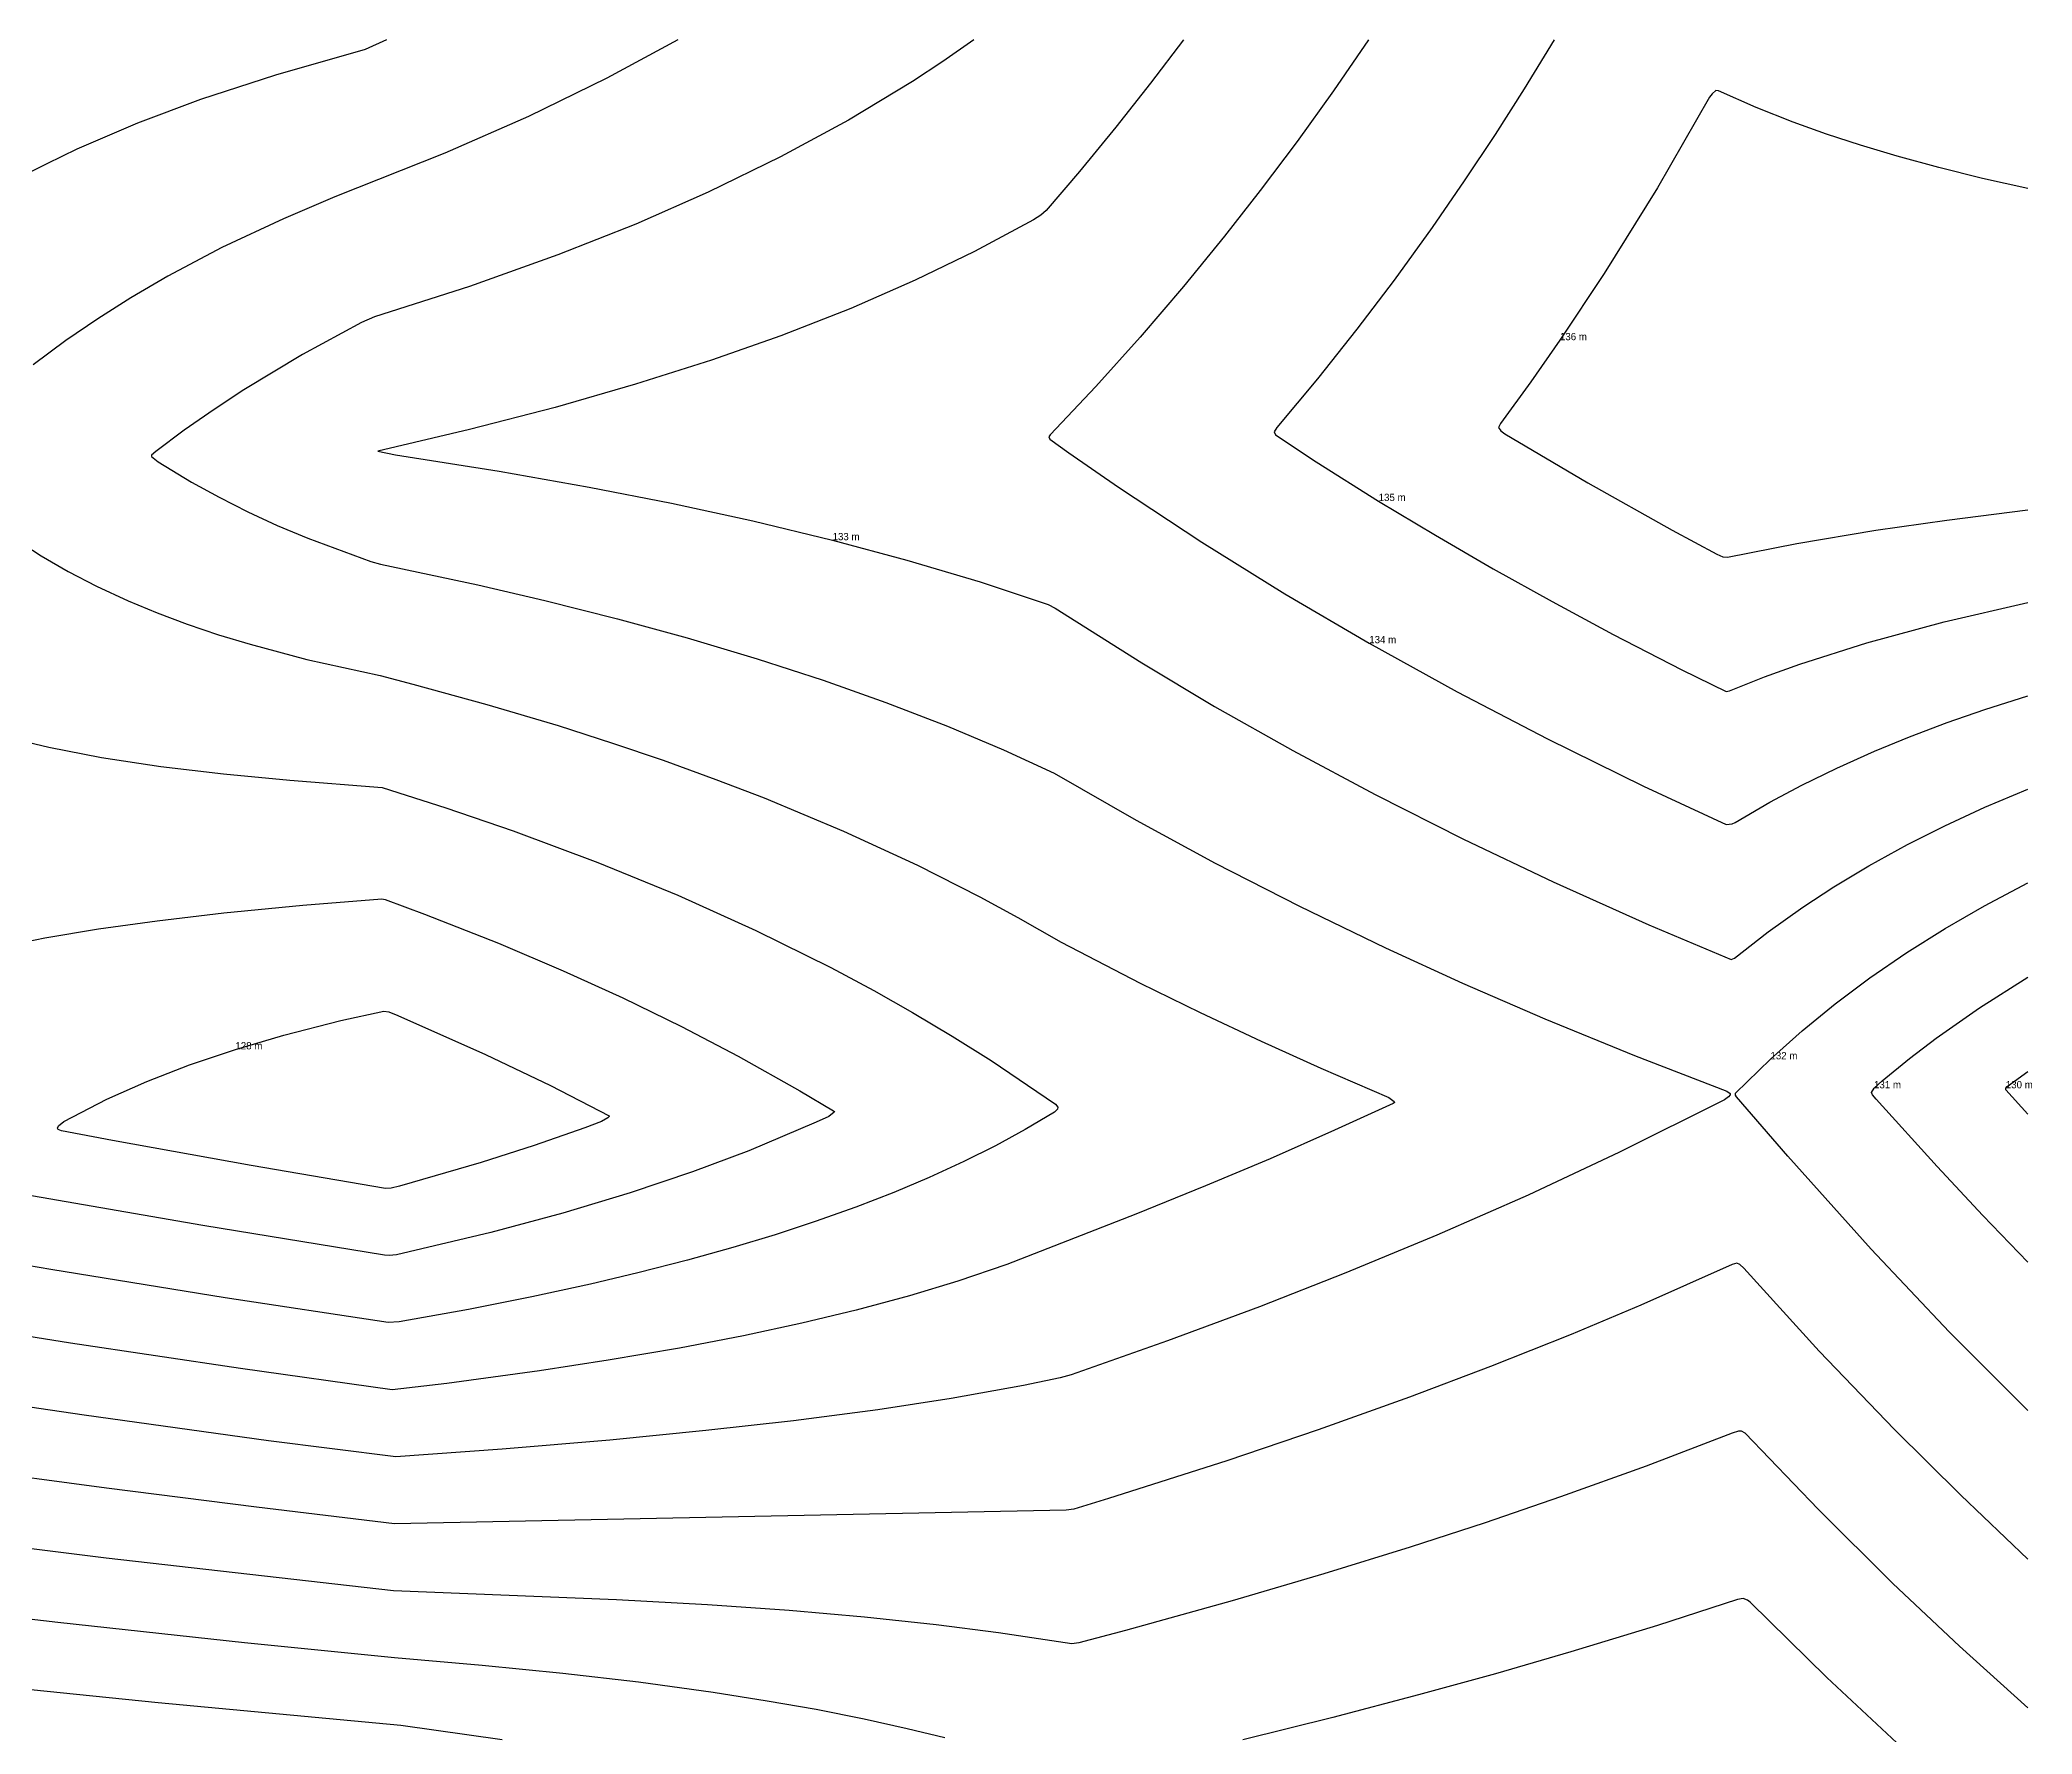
# Model space of a CAD drawing. Header units: metres. Extents: x 271913 to 272184, y 6677992 to 6678225.
# Drawn here: x 272085.8 to 272183.8, y 6678141.6 to 6678225 of the extents above; entities that cross this region are included whole.
import ezdxf

# ---------------------------------------------------------------- set-up
doc = ezdxf.new("R2010")
doc.units = ezdxf.units.M
doc.header["$MEASUREMENT"] = 0
for name, color, linetype in [('Contour_Line_Intermediate', 7, 'Continuous'), ('Contour_Line_Major', 7, 'Continuous'), ('FeatureAttribs', 7, 'Continuous')]:
    doc.layers.add(name, color=color, linetype=linetype)

# ---------------------------------------------------------------- blocks, each defined once
blk = doc.blocks.new('FEATURE')

msp = doc.modelspace()

# ---------------------------------------------------------------- linework, layer by layer
at = {"layer": 'Contour_Line_Intermediate', "color": 36, "true_color": 0x804000}
for points in [[(272117.162, 6678225.024, 131), (272113.66, 6678223.136, 131), (272109.806, 6678221.258, 131), (272105.696, 6678219.451, 131), (272100.273, 6678217.296, 131), (272097.739, 6678216.222, 131), (272094.717, 6678214.797, 131), (272092.06, 6678213.39, 131), (272090.229, 6678212.323, 131), (272088.601, 6678211.296, 131), (272087.034, 6678210.23, 131), (272085.417, 6678209.038, 131)], [(272142.052, 6678225.024, 133), (272140.433, 6678222.897, 133), (272138.716, 6678220.723, 133), (272136.937, 6678218.553, 133), (272135.299, 6678216.633, 133), (272135.038, 6678216.4, 133), (272134.676, 6678216.17, 133), (272131.767, 6678214.603, 133), (272128.85, 6678213.19, 133), (272125.676, 6678211.808, 133), (272122.237, 6678210.462, 133), (272118.814, 6678209.257, 133), (272115.083, 6678208.071, 133), (272111.114, 6678206.934, 133), (272106.908, 6678205.846, 133), (272102.383, 6678204.788, 133), (272103.267, 6678204.599, 133), (272108.362, 6678203.793, 133), (272112.796, 6678203.011, 133), (272116.84, 6678202.219, 133), (272120.851, 6678201.348, 133), (272124.778, 6678200.399, 133), (272128.437, 6678199.418, 133), (272132.043, 6678198.343, 133), (272135.384, 6678197.235, 133), (272135.729, 6678197.055, 133), (272140.002, 6678194.357, 133), (272143.585, 6678192.22, 133), (272147.429, 6678190.048, 133), (272151.49, 6678187.876, 133), (272155.834, 6678185.683, 133), (272160.248, 6678183.58, 133), (272164.961, 6678181.466, 133), (272169.019, 6678179.76, 133), (272169.172, 6678179.823, 133), (272170.829, 6678181.12, 133), (272172.546, 6678182.344, 133), (272174.067, 6678183.337, 133), (272175.784, 6678184.368, 133), (272177.697, 6678185.418, 133), (272179.532, 6678186.34, 133), (272181.506, 6678187.252, 133), (272183.624, 6678188.149, 133)], [(272160.3, 6678225.024, 135), (272158.826, 6678222.618, 135), (272157.394, 6678220.372, 135), (272155.873, 6678218.08, 135), (272154.295, 6678215.797, 135), (272152.419, 6678213.204, 135), (272150.59, 6678210.79, 135), (272148.646, 6678208.341, 135), (272146.653, 6678205.946, 135), (272146.514, 6678205.728, 135), (272146.575, 6678205.578, 135), (272148.588, 6678204.25, 135), (272151.661, 6678202.327, 135), (272154.453, 6678200.647, 135), (272157.3, 6678198.997, 135), (272160.197, 6678197.381, 135), (272163.213, 6678195.76, 135), (272166.578, 6678194.024, 135), (272168.768, 6678192.954, 135), (272168.931, 6678192.985, 135), (272170.655, 6678193.67, 135), (272172.402, 6678194.304, 135), (272175.686, 6678195.351, 135), (272179.504, 6678196.384, 135), (272183.624, 6678197.326, 135)], [(272084.536, 6678200.471, 131), (272085.821, 6678199.633, 131), (272087.145, 6678198.862, 131), (272088.544, 6678198.134, 131), (272090.096, 6678197.415, 131), (272091.529, 6678196.821, 131), (272093.002, 6678196.271, 131), (272094.55, 6678195.749, 131), (272096.109, 6678195.275, 131), (272098.903, 6678194.532, 131), (272102.505, 6678193.733, 131), (272104.117, 6678193.317, 131), (272107.752, 6678192.319, 131), (272111.264, 6678191.274, 131), (272113.95, 6678190.415, 131), (272116.44, 6678189.568, 131), (272119.037, 6678188.629, 131), (272121.411, 6678187.715, 131), (272125.32, 6678186.083, 131), (272128.962, 6678184.401, 131), (272132.027, 6678182.846, 131), (272133.892, 6678181.832, 131), (272136.026, 6678180.609, 131), (272139.912, 6678178.603, 131), (272142.867, 6678177.153, 131), (272145.874, 6678175.741, 131), (272148.819, 6678174.416, 131), (272152.166, 6678172.973, 131), (272152.428, 6678172.769, 131), (272152.434, 6678172.725, 131), (272152.375, 6678172.68, 131), (272149.489, 6678171.355, 131), (272146.314, 6678169.959, 131), (272143.14, 6678168.617, 131), (272139.703, 6678167.221, 131), (272133.352, 6678164.746, 131), (272130.947, 6678163.93, 131), (272128.571, 6678163.214, 131), (272125.934, 6678162.505, 131), (272123.26, 6678161.864, 131), (272120.385, 6678161.246, 131), (272117.24, 6678160.641, 131), (272113.733, 6678160.039, 131), (272110.353, 6678159.519, 131), (272105.79, 6678158.893, 131), (272103.099, 6678158.583, 131), (272095.629, 6678159.631, 131), (272087.262, 6678160.885, 131), (272078.653, 6678162.256, 131)], [(272083.596, 6678180.332, 129), (272085.997, 6678180.823, 129), (272088.638, 6678181.268, 129), (272091.522, 6678181.671, 129), (272094.816, 6678182.055, 129), (272098.707, 6678182.433, 129), (272102.588, 6678182.747, 129), (272102.755, 6678182.721, 129), (272104.692, 6678182.001, 129), (272108.338, 6678180.562, 129), (272111.52, 6678179.209, 129), (272114.448, 6678177.874, 129), (272117.334, 6678176.467, 129), (272120.129, 6678175.007, 129), (272123.166, 6678173.303, 129), (272124.828, 6678172.313, 129), (272124.872, 6678172.284, 129), (272124.862, 6678172.248, 129), (272124.589, 6678172.03, 129), (272123.975, 6678171.749, 129), (272120.652, 6678170.346, 129), (272117.877, 6678169.308, 129), (272114.82, 6678168.282, 129), (272111.497, 6678167.284, 129), (272107.96, 6678166.333, 129), (272103.308, 6678165.227, 129), (272102.957, 6678165.19, 129), (272102.723, 6678165.209, 129), (272093.77, 6678166.67, 129), (272084.968, 6678168.196, 129)], [(272183.624, 6678164.865, 131), (272181.401, 6678167.17, 131), (272179.155, 6678169.571, 131), (272176.154, 6678172.895, 131), (272175.972, 6678173.101, 131), (272175.93, 6678173.217, 131), (272176.047, 6678173.424, 131), (272176.446, 6678173.792, 131), (272177.8, 6678174.889, 131), (272179.108, 6678175.884, 131), (272181.245, 6678177.385, 131), (272183.624, 6678178.899, 131)], [(272183.624, 6678150.255, 133), (272180.314, 6678153.397, 133), (272177.059, 6678156.628, 133), (272173.352, 6678160.492, 133), (272169.635, 6678164.575, 133), (272169.449, 6678164.757, 133), (272169.286, 6678164.814, 133), (272169.069, 6678164.745, 133), (272164.572, 6678162.75, 133), (272161.135, 6678161.309, 133), (272157.167, 6678159.728, 133), (272153.187, 6678158.223, 133), (272148.69, 6678156.612, 133), (272144.188, 6678155.088, 133), (272138.357, 6678153.232, 133), (272136.661, 6678152.716, 133), (272136.284, 6678152.653, 133), (272103.211, 6678151.981, 133), (272096.416, 6678152.8, 133), (272089.029, 6678153.742, 133), (272081.915, 6678154.699, 133)], [(272130.3, 6678141.451, 135), (272128.447, 6678141.906, 135), (272126.338, 6678142.373, 135), (272123.966, 6678142.843, 135), (272121.565, 6678143.267, 135), (272118.896, 6678143.686, 135), (272115.222, 6678144.188, 135), (272111.504, 6678144.622, 135), (272107.526, 6678145.019, 135), (272103.211, 6678145.39, 135), (272095.828, 6678146.138, 135), (272086.634, 6678147.129, 135), (272079.71, 6678147.934, 135)], [(272178.151, 6678140.291, 135), (272173.721, 6678144.43, 135), (272169.95, 6678148.139, 135), (272169.824, 6678148.238, 135), (272169.609, 6678148.31, 135), (272169.32, 6678148.257, 135), (272165.38, 6678146.986, 135), (272161.125, 6678145.688, 135), (272157.41, 6678144.613, 135), (272153.62, 6678143.569, 135), (272149.397, 6678142.462, 135), (272144.982, 6678141.364, 135)]]:
    msp.add_polyline3d(points, dxfattribs=at)
at = {"layer": 'Contour_Line_Major', "color": 36, "true_color": 0x804000}
for points in [[(272131.736, 6678225.024, 132), (272130.209, 6678223.966, 132), (272128.709, 6678222.982, 132), (272125.565, 6678221.08, 132), (272122.222, 6678219.264, 132), (272118.661, 6678217.528, 132), (272115.09, 6678215.96, 132), (272111.251, 6678214.439, 132), (272106.906, 6678212.892, 132), (272102.232, 6678211.399, 132), (272101.588, 6678211.107, 132), (272098.678, 6678209.535, 132), (272095.799, 6678207.8, 132), (272094.326, 6678206.831, 132), (272092.865, 6678205.809, 132), (272091.458, 6678204.762, 132), (272091.257, 6678204.58, 132), (272091.251, 6678204.52, 132), (272091.57, 6678204.25, 132), (272093.211, 6678203.256, 132), (272094.573, 6678202.509, 132), (272095.989, 6678201.797, 132), (272097.442, 6678201.129, 132), (272098.952, 6678200.492, 132), (272102.04, 6678199.345, 132), (272102.52, 6678199.212, 132), (272107.308, 6678198.199, 132), (272110.607, 6678197.433, 132), (272114.192, 6678196.532, 132), (272117.614, 6678195.594, 132), (272121.069, 6678194.562, 132), (272124.319, 6678193.503, 132), (272127.403, 6678192.409, 132), (272130.427, 6678191.24, 132), (272133.192, 6678190.079, 132), (272135.693, 6678188.938, 132), (272139.729, 6678186.618, 132), (272143.611, 6678184.51, 132), (272147.765, 6678182.382, 132), (272151.999, 6678180.336, 132), (272155.788, 6678178.604, 132), (272159.848, 6678176.844, 132), (272164.254, 6678175.037, 132), (272168.798, 6678173.278, 132), (272168.97, 6678173.172, 132), (272168.96, 6678173.099, 132), (272168.887, 6678173, 132), (272168.687, 6678172.863, 132), (272163.519, 6678170.277, 132), (272159.015, 6678168.171, 132), (272154.517, 6678166.193, 132), (272150.041, 6678164.337, 132), (272145.791, 6678162.671, 132), (272141.265, 6678160.989, 132), (272136.521, 6678159.321, 132), (272135.984, 6678159.177, 132), (272134.176, 6678158.804, 132), (272130.614, 6678158.16, 132), (272126.998, 6678157.606, 132), (272122.846, 6678157.06, 132), (272118.545, 6678156.575, 132), (272113.805, 6678156.111, 132), (272108.508, 6678155.661, 132), (272103.279, 6678155.278, 132), (272097.009, 6678156.08, 132), (272087.94, 6678157.334, 132), (272079.779, 6678158.535, 132)], [(272102.816, 6678225.024, 130), (272101.761, 6678224.547, 130), (272097.346, 6678223.291, 130), (272093.655, 6678222.082, 130), (272090.564, 6678220.921, 130), (272087.576, 6678219.638, 130), (272086.089, 6678218.929, 130), (272084.66, 6678218.198, 130)], [(272151.162, 6678225.024, 134), (272149.434, 6678222.516, 134), (272147.642, 6678220.023, 134), (272145.831, 6678217.61, 134), (272144.074, 6678215.365, 134), (272142.047, 6678212.884, 134), (272139.914, 6678210.392, 134), (272137.732, 6678207.958, 134), (272135.491, 6678205.577, 134), (272135.421, 6678205.491, 134), (272135.476, 6678205.377, 134), (272136.405, 6678204.693, 134), (272138.848, 6678203.006, 134), (272142.955, 6678200.301, 134), (272147.036, 6678197.766, 134), (272151.197, 6678195.328, 134), (272155.529, 6678192.931, 134), (272159.966, 6678190.615, 134), (272164.697, 6678188.289, 134), (272168.775, 6678186.41, 134), (272169.058, 6678186.445, 134), (272169.204, 6678186.51, 134), (272170.922, 6678187.504, 134), (272172.498, 6678188.345, 134), (272174.218, 6678189.186, 134), (272176.077, 6678190.016, 134), (272177.8, 6678190.722, 134), (272179.647, 6678191.419, 134), (272181.504, 6678192.066, 134), (272183.624, 6678192.747, 134)], [(272183.624, 6678217.713, 136), (272181.394, 6678218.208, 136), (272179.237, 6678218.738, 136), (272177.189, 6678219.295, 136), (272175.385, 6678219.836, 136), (272173.714, 6678220.384, 136), (272172.059, 6678220.979, 136), (272170.243, 6678221.697, 136), (272168.388, 6678222.515, 136), (272168.256, 6678222.526, 136), (272168.077, 6678222.375, 136), (272167.947, 6678222.2, 136), (272165.394, 6678217.749, 136), (272162.769, 6678213.521, 136), (272160.585, 6678210.242, 136), (272159.15, 6678208.196, 136), (272157.652, 6678206.144, 136), (272157.568, 6678205.943, 136), (272157.669, 6678205.782, 136), (272157.879, 6678205.638, 136), (272161.961, 6678203.221, 136), (272166.113, 6678200.889, 136), (272168.305, 6678199.705, 136), (272168.61, 6678199.58, 136), (272168.831, 6678199.562, 136), (272172.243, 6678200.242, 136), (272176.129, 6678200.893, 136), (272179.63, 6678201.393, 136), (272183.624, 6678201.887, 136)], [(272083.856, 6678190.775, 130), (272086.193, 6678190.209, 130), (272088.789, 6678189.708, 130), (272091.707, 6678189.263, 130), (272094.787, 6678188.893, 130), (272098.059, 6678188.581, 130), (272102.606, 6678188.227, 130), (272105.746, 6678187.231, 130), (272109.051, 6678186.097, 130), (272113.222, 6678184.54, 130), (272117.157, 6678182.926, 130), (272120.995, 6678181.195, 130), (272124.684, 6678179.368, 130), (272126.805, 6678178.234, 130), (272128.716, 6678177.156, 130), (272130.673, 6678175.992, 130), (272132.581, 6678174.793, 130), (272135.758, 6678172.645, 130), (272135.873, 6678172.488, 130), (272135.845, 6678172.392, 130), (272135.708, 6678172.245, 130), (272134.258, 6678171.388, 130), (272132.792, 6678170.594, 130), (272131.237, 6678169.817, 130), (272129.537, 6678169.036, 130), (272127.798, 6678168.302, 130), (272125.929, 6678167.576, 130), (272123.928, 6678166.862, 130), (272121.951, 6678166.214, 130), (272119.865, 6678165.582, 130), (272117.642, 6678164.963, 130), (272115.185, 6678164.333, 130), (272112.868, 6678163.786, 130), (272109.976, 6678163.158, 130), (272106.852, 6678162.539, 130), (272103.448, 6678161.926, 130), (272102.906, 6678161.895, 130), (272094.881, 6678163.113, 130), (272086.285, 6678164.5, 130), (272078.242, 6678165.877, 130)], [(272183.624, 6678157.568, 132), (272179.75, 6678161.445, 132), (272175.907, 6678165.5, 132), (272171.801, 6678170.08, 132), (272169.285, 6678173.007, 132), (272169.232, 6678173.08, 132), (272169.222, 6678173.178, 132), (272170.948, 6678174.851, 132), (272172.512, 6678176.249, 132), (272174.133, 6678177.574, 132), (272175.841, 6678178.855, 132), (272177.659, 6678180.102, 132), (272179.547, 6678181.289, 132), (272181.488, 6678182.406, 132), (272183.624, 6678183.534, 132)], [(272107.474, 6678169.77, 128), (272103.462, 6678168.601, 128), (272103.041, 6678168.501, 128), (272102.772, 6678168.495, 128), (272096.153, 6678169.628, 128), (272089.331, 6678170.855, 128), (272086.818, 6678171.322, 128), (272086.647, 6678171.39, 128), (272086.629, 6678171.466, 128), (272086.671, 6678171.579, 128), (272086.933, 6678171.784, 128), (272089.049, 6678172.885, 128), (272091.015, 6678173.761, 128), (272093.123, 6678174.578, 128), (272095.378, 6678175.339, 128), (272097.77, 6678176.043, 128), (272100.568, 6678176.761, 128), (272102.679, 6678177.217, 128), (272102.927, 6678177.181, 128), (272103.379, 6678177.002, 128), (272107.688, 6678175.094, 128), (272110.886, 6678173.558, 128), (272113.776, 6678172.066, 128), (272113.779, 6678172.028, 128), (272113.718, 6678171.978, 128), (272113.404, 6678171.793, 128), (272112.579, 6678171.484, 128), (272110.08, 6678170.61, 128), (272107.474, 6678169.77, 128)], [(272183.624, 6678172.149, 130), (272182.528, 6678173.354, 130), (272182.535, 6678173.424, 130), (272182.608, 6678173.505, 130), (272183.624, 6678174.246, 130)], [(272183.624, 6678142.928, 134), (272180.259, 6678145.961, 134), (272176.981, 6678149.054, 134), (272173.294, 6678152.707, 134), (272169.703, 6678156.452, 134), (272169.517, 6678156.547, 134), (272169.372, 6678156.542, 134), (272169.063, 6678156.447, 134), (272164.828, 6678154.827, 134), (272160.618, 6678153.309, 134), (272156.898, 6678152.038, 134), (272153.211, 6678150.838, 134), (272148.964, 6678149.523, 134), (272144.451, 6678148.199, 134), (272139.198, 6678146.744, 134), (272136.9, 6678146.135, 134), (272136.561, 6678146.082, 134), (272132.943, 6678146.628, 134), (272129.876, 6678147.022, 134), (272126.351, 6678147.394, 134), (272122.64, 6678147.715, 134), (272118.624, 6678147.997, 134), (272114.143, 6678148.25, 134), (272103.163, 6678148.69, 134), (272089.012, 6678150.306, 134), (272081.119, 6678151.284, 134)], [(272108.52, 6678141.364, 136), (272103.527, 6678142.063, 136), (272091.57, 6678143.174, 136), (272082.074, 6678144.142, 136)]]:
    msp.add_polyline3d(points, dxfattribs=at)

# ---------------------------------------------------------------- block references
at = {"layer": 'FeatureAttribs'}
ref = msp.add_blockref('FEATURE', (272160.585, 6678210.242, 136), dxfattribs=at)
ref.add_attrib('NAME', '136 m', (272160.585, 6678210.242, 136), dxfattribs={"color": 7, "height": 0.3573})
ref = msp.add_blockref('FEATURE', (272151.661, 6678202.327, 135), dxfattribs=at)
ref.add_attrib('NAME', '135 m', (272151.661, 6678202.327, 135), dxfattribs={"color": 7, "height": 0.3573})
ref = msp.add_blockref('FEATURE', (272124.778, 6678200.399, 133), dxfattribs=at)
ref.add_attrib('NAME', '133 m', (272124.778, 6678200.399, 133), dxfattribs={"color": 7, "height": 0.3573})
ref = msp.add_blockref('FEATURE', (272151.197, 6678195.328, 134), dxfattribs=at)
ref.add_attrib('NAME', '134 m', (272151.197, 6678195.328, 134), dxfattribs={"color": 7, "height": 0.3573})
ref = msp.add_blockref('FEATURE', (272095.378, 6678175.339, 128), dxfattribs=at)
ref.add_attrib('NAME', '128 m', (272095.378, 6678175.339, 128), dxfattribs={"color": 7, "height": 0.3573})
ref = msp.add_blockref('FEATURE', (272170.948, 6678174.851, 132), dxfattribs=at)
ref.add_attrib('NAME', '132 m', (272170.948, 6678174.851, 132), dxfattribs={"color": 7, "height": 0.3573})
ref = msp.add_blockref('FEATURE', (272176.047, 6678173.424, 131), dxfattribs=at)
ref.add_attrib('NAME', '131 m', (272176.047, 6678173.424, 131), dxfattribs={"color": 7, "height": 0.3573})
ref = msp.add_blockref('FEATURE', (272182.535, 6678173.424, 130), dxfattribs=at)
ref.add_attrib('NAME', '130 m', (272182.535, 6678173.424, 130), dxfattribs={"color": 7, "height": 0.3573})

doc.saveas('drawing.dxf')
